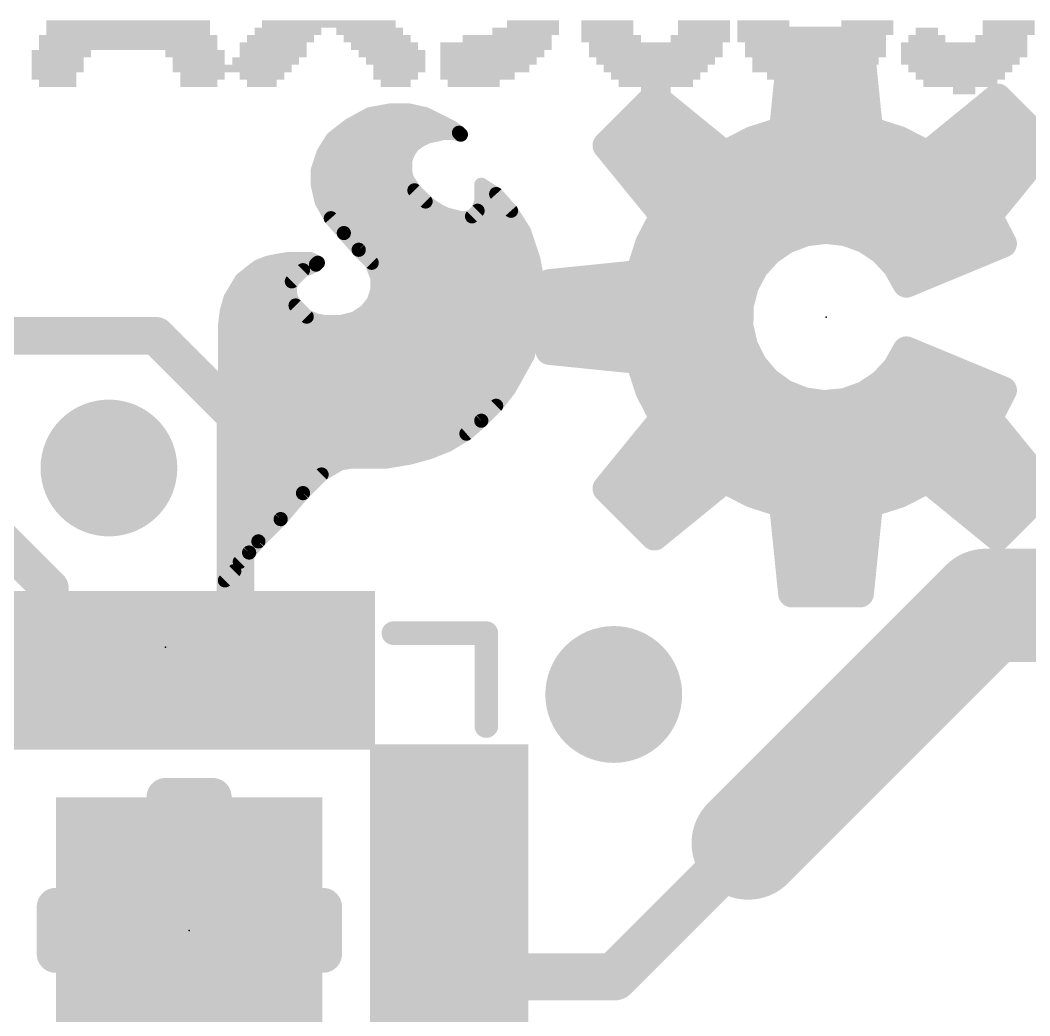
# Model space of a CAD drawing. Extents: x -34.3 to 52.3, y -19.6 to 20.4.
# Drawn here: x 8.23 to 13.67, y 9.7 to 15.06 of the extents above; entities that cross this region are included whole.
import ezdxf

# ---------------------------------------------------------------- set-up
doc = ezdxf.new("R2010")
doc.units = 0
for name, color, linetype in [('1', 12, 'CONTINUOUS'), ('18', 110, 'CONTINUOUS'), ('21', 253, 'CONTINUOUS'), ('22', 253, 'CONTINUOUS'), ('23', 53, 'CONTINUOUS'), ('24', 53, 'CONTINUOUS'), ('29', 253, 'CONTINUOUS'), ('41', 12, 'CONTINUOUS'), ('51', 253, 'CONTINUOUS')]:
    doc.layers.add(name, color=color, linetype=linetype)

# ---------------------------------------------------------------- blocks, each defined once
blk = doc.blocks.new('RECT')
blk.add_solid([(-0.5, -0.5), (0.5, -0.5), (-0.5, 0.5), (0.5, 0.5)])
blk = doc.blocks.new('ROUNDV')
at = {"const_width": 0.5}
blk.add_lwpolyline([(0, -0.25, 1), (0, 0.25, 1), (0, -0.25)], format="xyb", dxfattribs=at)

msp = doc.modelspace()

# ---------------------------------------------------------------- linework, layer by layer
at = {"layer": '1'}
for points, const_width in [([(6.5786, 13.3604), (8.9662, 13.3604)], 0.2032), ([(8.9662, 13.3604), (9.394, 12.9326)], 0.2032), ([(9.394, 12.9326), (9.394, 11.56)], 0.2032), ([(8.394, 12.0022), (8.1026, 12.2936)], 0.2032), ([(13.4339, 11.9099), (12.1539, 10.6299)], 0.6096), ([(17.78, 11.9099), (13.4339, 11.9099)], 0.6096), ([(8.394, 11.56), (8.394, 12.0022)], 0.2032), ([(12.1539, 10.6299), (11.434, 9.91)], 0.254), ([(11.434, 9.91), (10.544, 9.91)], 0.254)]:
    msp.add_lwpolyline(points, dxfattribs=dict(at, const_width=const_width))
for points, const_width in [([(9.0021, 13.3963, 1), (8.9303, 13.3245)], 0.1016), ([(8.9662, 13.3096, 1), (8.9662, 13.4112)], 0.1016), ([(9.4448, 12.9326, 1), (9.3432, 12.9326)], 0.1016), ([(9.3581, 12.8967, 1), (9.4299, 12.9685)], 0.1016), ([(13.4339, 12.0623, 1), (13.4339, 11.7575)], 0.3048), ([(13.5417, 11.8022, 1), (13.3262, 12.0177)], 0.3048), ([(8.4448, 12.0022, 1), (8.3432, 12.0022)], 0.1016), ([(8.3581, 11.9663, 1), (8.4299, 12.0381)], 0.1016), ([(8.3432, 11.56, 1), (8.4448, 11.56)], 0.1016), ([(9.3432, 11.56, 1), (9.4448, 11.56)], 0.1016), ([(12.0461, 10.7377, 1), (12.2617, 10.5221)], 0.3048), ([(12.1988, 10.585, 1), (12.109, 10.6748)], 0.127), ([(10.544, 9.9735, 1), (10.544, 9.8465)], 0.127), ([(11.3891, 9.9549, 1), (11.4789, 9.8651)], 0.127), ([(11.434, 9.8465, 1), (11.434, 9.9735)], 0.127)]:
    msp.add_lwpolyline(points, format="xyb", dxfattribs=dict(at, const_width=const_width))
at = {"layer": '21'}
for points, const_width in [([(10.117, 14.554), (10.007, 14.494)], 0.0762), ([(10.227, 14.574), (10.117, 14.554)], 0.0762), ([(10.1181, 14.5542), (10.4161, 14.5542)], 0.0762), ([(10.327, 14.574), (10.227, 14.574)], 0.0762), ([(10.417, 14.554), (10.327, 14.574)], 0.0762), ([(10.557, 14.484), (10.417, 14.554)], 0.0762), ([(10.007, 14.494), (9.917, 14.424)], 0.0762), ([(9.9864, 14.478), (10.565, 14.478)], 0.0762), ([(10.597, 14.454), (10.557, 14.484)], 0.0762), ([(9.917, 14.424), (9.867, 14.344)], 0.0762), ([(10.387, 14.414), (10.427, 14.434)], 0.0762), ([(10.427, 14.434), (10.477, 14.444)], 0.0762), ([(10.477, 14.444), (10.517, 14.454)], 0.0762), ([(10.517, 14.454), (10.577, 14.454)], 0.0762), ([(10.577, 14.454), (10.597, 14.444)], 0.0762), ([(10.607, 14.444), (10.597, 14.454)], 0.0762), ([(10.597, 14.444), (10.607, 14.444)], 0.0762), ([(9.9031, 14.4018), (10.3707, 14.4018)], 0.0762), ([(10.327, 14.354), (10.347, 14.384)], 0.0762), ([(10.347, 14.384), (10.387, 14.414)], 0.0762), ([(9.867, 14.344), (9.837, 14.254)], 0.0762), ([(9.8609, 14.3256), (10.3142, 14.3256)], 0.0762), ([(10.307, 14.304), (10.317, 14.334)], 0.0762), ([(10.317, 14.334), (10.327, 14.354)], 0.0762), ([(10.307, 14.244), (10.307, 14.304)], 0.0762), ([(9.837, 14.254), (9.837, 14.174)], 0.0762), ([(9.837, 14.2494), (10.307, 14.2494)], 0.0762), ([(10.317, 14.204), (10.307, 14.244)], 0.0762), ([(10.357, 14.144), (10.317, 14.204)], 0.0762), ([(9.837, 14.174), (9.857, 14.084)], 0.0762), ([(9.8372, 14.1732), (10.3375, 14.1732)], 0.0762), ([(10.717, 14.174), (10.717, 14.084)], 0.0762), ([(10.797, 14.124), (10.717, 14.174)], 0.0762), ([(10.717, 14.1732), (10.7183, 14.1732)], 0.0762), ([(9.8541, 14.097), (10.404, 14.097)], 0.0762), ([(10.417, 14.084), (10.357, 14.144)], 0.0762), ([(10.717, 14.097), (10.821, 14.097)], 0.0762), ([(10.877, 14.034), (10.797, 14.124)], 0.0762), ([(9.857, 14.084), (9.907, 13.994)], 0.0762), ([(10.457, 14.054), (10.417, 14.084)], 0.0762), ([(10.487, 14.034), (10.457, 14.054)], 0.0762), ([(10.707, 14.054), (10.697, 14.034)], 0.0762), ([(10.717, 14.084), (10.707, 14.054)], 0.0762), ([(9.8921, 14.0208), (10.5134, 14.0208)], 0.0762), ([(9.907, 13.994), (9.977, 13.914)], 0.0762), ([(10.527, 14.014), (10.487, 14.034)], 0.0762), ([(10.607, 13.994), (10.527, 14.014)], 0.0762), ([(10.637, 13.994), (10.607, 13.994)], 0.0762), ([(10.667, 14.004), (10.637, 13.994)], 0.0762), ([(10.697, 14.034), (10.667, 14.004)], 0.0762), ([(10.6838, 14.0208), (10.8854, 14.0208)], 0.0762), ([(10.947, 13.924), (10.877, 14.034)], 0.0762), ([(9.9502, 13.9446), (10.9339, 13.9446)], 0.0762), ([(9.977, 13.914), (10.057, 13.824)], 0.0762), ([(10.997, 13.774), (10.947, 13.924)], 0.0762), ([(10.0175, 13.8684), (10.9655, 13.8684)], 0.0762), ([(10.057, 13.824), (10.127, 13.754)], 0.0762), ([(9.677, 13.774), (9.617, 13.764)], 0.0762), ([(9.797, 13.774), (9.677, 13.774)], 0.0762), ([(9.837, 13.754), (9.797, 13.774)], 0.0762), ([(10.0888, 13.7922), (10.9909, 13.7922)], 0.0762), ([(11.027, 13.614), (10.997, 13.774)], 0.0762), ([(9.517, 13.734), (9.477, 13.704)], 0.0762), ([(9.493, 13.716), (9.763, 13.716)], 0.0762), ([(9.567, 13.754), (9.517, 13.734)], 0.0762), ([(9.617, 13.764), (9.567, 13.754)], 0.0762), ([(9.757, 13.714), (9.787, 13.724)], 0.0762), ([(9.787, 13.724), (9.827, 13.744)], 0.0762), ([(9.827, 13.744), (9.837, 13.754)], 0.0762), ([(10.127, 13.754), (10.157, 13.674)], 0.0762), ([(10.1413, 13.716), (11.0079, 13.716)], 0.0762), ([(9.427, 13.664), (9.367, 13.564)], 0.0762), ([(9.477, 13.704), (9.427, 13.664)], 0.0762), ([(9.697, 13.654), (9.757, 13.714)], 0.0762), ([(10.157, 13.674), (10.157, 13.604)], 0.0762), ([(9.4125, 13.6398), (9.6923, 13.6398)], 0.0762), ([(9.687, 13.624), (9.697, 13.654)], 0.0762), ([(9.687, 13.584), (9.687, 13.624)], 0.0762), ([(10.157, 13.6398), (11.0222, 13.6398)], 0.0762), ([(11.017, 13.444), (11.027, 13.614)], 0.0762), ([(9.367, 13.564), (9.347, 13.494)], 0.0762), ([(9.3669, 13.5636), (9.6938, 13.5636)], 0.0762), ([(9.697, 13.554), (9.687, 13.584)], 0.0762), ([(9.717, 13.524), (9.697, 13.554)], 0.0762), ([(10.157, 13.604), (10.137, 13.544)], 0.0762), ([(10.1435, 13.5636), (11.024, 13.5636)], 0.0762), ([(9.777, 13.464), (9.717, 13.524)], 0.0762), ([(10.137, 13.544), (10.097, 13.494)], 0.0762), ([(9.347, 13.494), (9.337, 13.414)], 0.0762), ([(9.3462, 13.4874), (9.7536, 13.4874)], 0.0762), ([(9.827, 13.444), (9.777, 13.464)], 0.0762), ([(9.877, 13.434), (9.827, 13.444)], 0.0762), ([(10.037, 13.454), (9.957, 13.434)], 0.0762), ([(10.097, 13.494), (10.037, 13.454)], 0.0762), ([(10.0871, 13.4874), (11.0196, 13.4874)], 0.0762), ([(10.967, 13.254), (11.017, 13.444)], 0.0762), ([(9.337, 13.414), (9.337, 12.044)], 0.0762), ([(9.337, 13.4112), (11.0084, 13.4112)], 0.0762), ([(9.957, 13.434), (9.877, 13.434)], 0.0762), ([(9.337, 13.335), (10.9883, 13.335)], 0.0762), ([(9.337, 13.2588), (10.9683, 13.2588)], 0.0762), ([(10.867, 13.074), (10.967, 13.254)], 0.0762), ([(9.337, 13.1826), (10.9273, 13.1826)], 0.0762), ([(9.337, 13.1064), (10.885, 13.1064)], 0.0762), ([(10.797, 12.984), (10.867, 13.074)], 0.0762), ([(9.337, 13.0302), (10.8329, 13.0302)], 0.0762), ([(9.337, 12.954), (10.767, 12.954)], 0.0762), ([(10.717, 12.904), (10.797, 12.984)], 0.0762), ([(10.637, 12.834), (10.717, 12.904)], 0.0762), ([(9.337, 12.8778), (10.6871, 12.8778)], 0.0762), ([(9.337, 12.8016), (10.583, 12.8016)], 0.0762), ([(10.537, 12.774), (10.637, 12.834)], 0.0762), ([(10.437, 12.734), (10.537, 12.774)], 0.0762), ([(9.337, 12.7254), (10.4055, 12.7254)], 0.0762), ([(9.957, 12.674), (10.017, 12.684)], 0.0762), ([(10.017, 12.684), (10.207, 12.684)], 0.0762), ([(10.207, 12.684), (10.327, 12.704)], 0.0762), ([(10.327, 12.704), (10.437, 12.734)], 0.0762), ([(9.337, 12.6492), (9.9157, 12.6492)], 0.0762), ([(9.857, 12.614), (9.957, 12.674)], 0.0762), ([(9.337, 12.573), (9.816, 12.573)], 0.0762), ([(9.757, 12.514), (9.857, 12.614)], 0.0762), ([(9.337, 12.4968), (9.7423, 12.4968)], 0.0762), ([(9.637, 12.374), (9.757, 12.514)], 0.0762), ([(9.337, 12.4206), (9.6769, 12.4206)], 0.0762), ([(9.517, 12.254), (9.637, 12.374)], 0.0762), ([(9.337, 12.3444), (9.6074, 12.3444)], 0.0762), ([(9.337, 12.2682), (9.5312, 12.2682)], 0.0762), ([(9.467, 12.194), (9.517, 12.254)], 0.0762), ([(9.417, 12.144), (9.467, 12.194)], 0.0762), ([(9.337, 12.192), (9.465, 12.192)], 0.0762), ([(9.387, 12.094), (9.417, 12.144)], 0.0762), ([(9.337, 12.1158), (9.4001, 12.1158)], 0.0762), ([(9.337, 12.044), (9.387, 12.094)], 0.0762), ([(10.744, 11.76), (10.244, 11.76)], 0.127), ([(10.744, 11.26), (10.744, 11.76)], 0.127)]:
    msp.add_lwpolyline(points, dxfattribs=dict(at, const_width=const_width))
for points, const_width in [([(10.1136, 14.5727, 1), (10.1204, 14.5353)], 0.0381), ([(10.1181, 14.5733, 1), (10.1181, 14.5352)], 0.0381), ([(10.1261, 14.5373, 1), (10.1079, 14.5707)], 0.0381), ([(10.227, 14.593, 1), (10.227, 14.5549)], 0.0381), ([(10.2304, 14.5553, 1), (10.2236, 14.5927)], 0.0381), ([(10.3311, 14.5926, 1), (10.3229, 14.5554)], 0.0381), ([(10.327, 14.5549, 1), (10.327, 14.593)], 0.0381), ([(10.4255, 14.571, 1), (10.4085, 14.537)], 0.0381), ([(10.4129, 14.5354, 1), (10.4211, 14.5726)], 0.0381), ([(10.4161, 14.5352, 1), (10.4161, 14.5733)], 0.0381), ([(9.9864, 14.4971, 1), (9.9864, 14.459)], 0.0381), ([(9.9979, 14.5107, 1), (10.0161, 14.4773)], 0.0381), ([(10.0187, 14.479, 1), (9.9953, 14.509)], 0.0381), ([(10.5684, 14.4992, 1), (10.5456, 14.4688)], 0.0381), ([(10.5485, 14.467, 1), (10.5655, 14.501)], 0.0381), ([(10.565, 14.459, 1), (10.565, 14.4971)], 0.0381), ([(9.9332, 14.4139, 1), (9.9008, 14.4341)], 0.0381), ([(10.4233, 14.4527, 1), (10.4307, 14.4153)], 0.0381), ([(10.4355, 14.417, 1), (10.4185, 14.451)], 0.0381), ([(10.4724, 14.4625, 1), (10.4816, 14.4255)], 0.0381), ([(10.4807, 14.4253, 1), (10.4733, 14.4627)], 0.0381), ([(10.517, 14.4731, 1), (10.517, 14.435)], 0.0381), ([(10.5216, 14.4355, 1), (10.5124, 14.4725)], 0.0381), ([(10.5855, 14.471, 1), (10.5685, 14.437)], 0.0381), ([(10.577, 14.435, 1), (10.577, 14.4731)], 0.0381), ([(10.6105, 14.4675, 1), (10.5835, 14.4405)], 0.0381), ([(10.597, 14.4631, 1), (10.597, 14.425)], 0.0381), ([(10.5856, 14.4388, 1), (10.6084, 14.4692)], 0.0381), ([(10.5885, 14.427, 1), (10.6055, 14.461)], 0.0381), ([(10.5935, 14.4305, 1), (10.6205, 14.4575)], 0.0381), ([(10.607, 14.425, 1), (10.607, 14.4631)], 0.0381), ([(9.9031, 14.4209, 1), (9.9031, 14.3828)], 0.0381), ([(9.9053, 14.439, 1), (9.9287, 14.409)], 0.0381), ([(10.3356, 14.3992, 1), (10.3584, 14.3688)], 0.0381), ([(10.3629, 14.3734, 1), (10.3311, 14.3946)], 0.0381), ([(10.3785, 14.431, 1), (10.3955, 14.397)], 0.0381), ([(10.3707, 14.3828, 1), (10.3707, 14.4209)], 0.0381), ([(10.3984, 14.3988, 1), (10.3756, 14.4292)], 0.0381), ([(9.8609, 14.3447, 1), (9.8609, 14.3066)], 0.0381), ([(9.8508, 14.3541, 1), (9.8832, 14.3339)], 0.0381), ([(9.8851, 14.338, 1), (9.8489, 14.35)], 0.0381), ([(10.3, 14.3425, 1), (10.334, 14.3255)], 0.0381), ([(10.3351, 14.328, 1), (10.2989, 14.34)], 0.0381), ([(10.3111, 14.3646, 1), (10.3429, 14.3434)], 0.0381), ([(10.344, 14.3455, 1), (10.31, 14.3625)], 0.0381), ([(10.3142, 14.3066, 1), (10.3142, 14.3447)], 0.0381), ([(10.2889, 14.31, 1), (10.3251, 14.298)], 0.0381), ([(10.3261, 14.304, 1), (10.288, 14.304)], 0.0381), ([(9.856, 14.254, 1), (9.8179, 14.254)], 0.0381), ([(9.837, 14.2685, 1), (9.837, 14.2304)], 0.0381), ([(9.8189, 14.26, 1), (9.8551, 14.248)], 0.0381), ([(10.3255, 14.2486, 1), (10.2885, 14.2394)], 0.0381), ([(10.288, 14.244, 1), (10.3261, 14.244)], 0.0381), ([(10.3329, 14.2146, 1), (10.3011, 14.1934)], 0.0381), ([(10.307, 14.2304, 1), (10.307, 14.2685)], 0.0381), ([(9.8179, 14.174, 1), (9.856, 14.174)], 0.0381), ([(9.8556, 14.1781, 1), (9.8184, 14.1699)], 0.0381), ([(9.8372, 14.1923, 1), (9.8372, 14.1542)], 0.0381), ([(10.2985, 14.1994, 1), (10.3355, 14.2086)], 0.0381), ([(10.3375, 14.1542, 1), (10.3375, 14.1923)], 0.0381), ([(10.7271, 14.1902, 1), (10.7069, 14.1578)], 0.0381), ([(10.717, 14.1923, 1), (10.717, 14.1542)], 0.0381), ([(10.7361, 14.174, 1), (10.698, 14.174)], 0.0381), ([(10.7183, 14.1542, 1), (10.7183, 14.1923)], 0.0381), ([(9.8541, 14.1161, 1), (9.8541, 14.078)], 0.0381), ([(10.3705, 14.1575, 1), (10.3435, 14.1305)], 0.0381), ([(10.3411, 14.1334, 1), (10.3729, 14.1546)], 0.0381), ([(10.404, 14.078, 1), (10.404, 14.1161)], 0.0381), ([(10.717, 14.1161, 1), (10.717, 14.078)], 0.0381), ([(10.8112, 14.1367, 1), (10.7828, 14.1113)], 0.0381), ([(10.7869, 14.1078, 1), (10.8071, 14.1402)], 0.0381), ([(10.821, 14.078, 1), (10.821, 14.1161)], 0.0381), ([(9.8737, 14.0933, 1), (9.8403, 14.0747)], 0.0381), ([(9.8384, 14.0799, 1), (9.8756, 14.0881)], 0.0381), ([(10.4284, 14.0992, 1), (10.4056, 14.0688)], 0.0381), ([(10.4035, 14.0705, 1), (10.4305, 14.0975)], 0.0381), ([(10.4676, 14.0699, 1), (10.4464, 14.0381)], 0.0381), ([(10.4456, 14.0388, 1), (10.4684, 14.0692)], 0.0381), ([(10.6889, 14.06, 1), (10.7251, 14.048)], 0.0381), ([(10.724, 14.0455, 1), (10.69, 14.0625)], 0.0381), ([(10.698, 14.084, 1), (10.7361, 14.084)], 0.0381), ([(10.7351, 14.078, 1), (10.6989, 14.09)], 0.0381), ([(9.8921, 14.0399, 1), (9.8921, 14.0018)], 0.0381), ([(9.9213, 14.0065, 1), (9.8927, 13.9815)], 0.0381), ([(10.4955, 14.051, 1), (10.4785, 14.017)], 0.0381), ([(10.4764, 14.0181, 1), (10.4976, 14.0499)], 0.0381), ([(10.5316, 14.0325, 1), (10.5224, 13.9955)], 0.0381), ([(10.5134, 14.0018, 1), (10.5134, 14.0399)], 0.0381), ([(10.5185, 13.997, 1), (10.5355, 14.031)], 0.0381), ([(10.607, 14.0131, 1), (10.607, 13.975)], 0.0381), ([(10.6024, 13.9755, 1), (10.6116, 14.0125)], 0.0381), ([(10.631, 14.0121, 1), (10.643, 13.9759)], 0.0381), ([(10.637, 13.975, 1), (10.637, 14.0131)], 0.0381), ([(10.6535, 14.0175, 1), (10.6805, 13.9905)], 0.0381), ([(10.673, 13.9859, 1), (10.661, 14.0221)], 0.0381), ([(10.6838, 14.0399, 1), (10.6838, 14.0018)], 0.0381), ([(10.68, 14.0425, 1), (10.714, 14.0255)], 0.0381), ([(10.7105, 14.0205, 1), (10.6835, 14.0475)], 0.0381), ([(10.8931, 14.0442, 1), (10.8609, 14.0238)], 0.0381), ([(10.8628, 14.0213, 1), (10.8912, 14.0467)], 0.0381), ([(10.8854, 14.0018, 1), (10.8854, 14.0399)], 0.0381), ([(9.8903, 13.9847, 1), (9.9237, 14.0033)], 0.0381), ([(9.9502, 13.9637, 1), (9.9502, 13.9256)], 0.0381), ([(10.9339, 13.9256, 1), (10.9339, 13.9637)], 0.0381), ([(9.9912, 13.9267, 1), (9.9628, 13.9013)], 0.0381), ([(9.9627, 13.9015, 1), (9.9913, 13.9265)], 0.0381), ([(10.9651, 13.93, 1), (10.9289, 13.918)], 0.0381), ([(10.9309, 13.9138, 1), (10.9631, 13.9342)], 0.0381), ([(10.0175, 13.8875, 1), (10.0175, 13.8494)], 0.0381), ([(10.0705, 13.8375, 1), (10.0435, 13.8105)], 0.0381), ([(10.9655, 13.8494, 1), (10.9655, 13.8875)], 0.0381), ([(9.677, 13.7931, 1), (9.677, 13.755)], 0.0381), ([(9.6801, 13.7552, 1), (9.6739, 13.7928)], 0.0381), ([(9.8055, 13.791, 1), (9.7885, 13.757)], 0.0381), ([(9.797, 13.755, 1), (9.797, 13.7931)], 0.0381), ([(10.0428, 13.8113, 1), (10.0712, 13.8367)], 0.0381), ([(10.0888, 13.8113, 1), (10.0888, 13.7732)], 0.0381), ([(11.0157, 13.7775, 1), (10.9783, 13.7705)], 0.0381), ([(10.9909, 13.7732, 1), (10.9909, 13.8113)], 0.0381), ([(9.493, 13.7351, 1), (9.493, 13.697)], 0.0381), ([(9.5099, 13.7517, 1), (9.5241, 13.7163)], 0.0381), ([(9.5284, 13.7188, 1), (9.5056, 13.7492)], 0.0381), ([(9.5633, 13.7727, 1), (9.5707, 13.7353)], 0.0381), ([(9.5741, 13.7363, 1), (9.5599, 13.7717)], 0.0381), ([(9.6139, 13.7828, 1), (9.6201, 13.7452)], 0.0381), ([(9.6207, 13.7453, 1), (9.6133, 13.7827)], 0.0381), ([(9.7705, 13.7005, 1), (9.7435, 13.7275)], 0.0381), ([(9.763, 13.697, 1), (9.763, 13.7351)], 0.0381), ([(9.7785, 13.741, 1), (9.7955, 13.707)], 0.0381), ([(9.793, 13.7059, 1), (9.781, 13.7421)], 0.0381), ([(9.8135, 13.7575, 1), (9.8405, 13.7305)], 0.0381), ([(9.8355, 13.727, 1), (9.8185, 13.761)], 0.0381), ([(9.8505, 13.7405, 1), (9.8235, 13.7675)], 0.0381), ([(9.8285, 13.737, 1), (9.8455, 13.771)], 0.0381), ([(10.1448, 13.7607, 1), (10.1092, 13.7473)], 0.0381), ([(10.1135, 13.7405, 1), (10.1405, 13.7675)], 0.0381), ([(10.1413, 13.7351, 1), (10.1413, 13.697)], 0.0381), ([(10.9789, 13.768, 1), (11.0151, 13.78)], 0.0381), ([(11.0079, 13.697, 1), (11.0079, 13.7351)], 0.0381), ([(9.4151, 13.6789, 1), (9.4389, 13.6491)], 0.0381), ([(9.4433, 13.6542, 1), (9.4107, 13.6738)], 0.0381), ([(9.4656, 13.7192, 1), (9.4884, 13.6888)], 0.0381), ([(9.4889, 13.6891, 1), (9.4651, 13.7189)], 0.0381), ([(9.751, 13.7321, 1), (9.763, 13.6959)], 0.0381), ([(10.1761, 13.674, 1), (10.138, 13.674)], 0.0381), ([(10.1392, 13.6673, 1), (10.1748, 13.6807)], 0.0381), ([(9.4125, 13.6589, 1), (9.4125, 13.6208)], 0.0381), ([(9.7061, 13.624, 1), (9.668, 13.624)], 0.0381), ([(9.6689, 13.63, 1), (9.7051, 13.618)], 0.0381), ([(9.6835, 13.6675, 1), (9.7105, 13.6405)], 0.0381), ([(9.7151, 13.648, 1), (9.6789, 13.66)], 0.0381), ([(9.6923, 13.6208, 1), (9.6923, 13.6589)], 0.0381), ([(10.157, 13.6589, 1), (10.157, 13.6208)], 0.0381), ([(11.046, 13.6129, 1), (11.008, 13.6151)], 0.0381), ([(11.0222, 13.6208, 1), (11.0222, 13.6589)], 0.0381), ([(9.3669, 13.5827, 1), (9.3669, 13.5446)], 0.0381), ([(9.3507, 13.5738, 1), (9.3833, 13.5542)], 0.0381), ([(9.3853, 13.5588, 1), (9.3487, 13.5692)], 0.0381), ([(9.7051, 13.59, 1), (9.6689, 13.578)], 0.0381), ([(9.668, 13.584, 1), (9.7061, 13.584)], 0.0381), ([(9.7129, 13.5646, 1), (9.6811, 13.5434)], 0.0381), ([(9.6938, 13.5446, 1), (9.6938, 13.5827)], 0.0381), ([(10.1435, 13.5827, 1), (10.1435, 13.5446)], 0.0381), ([(10.138, 13.604, 1), (10.1761, 13.604)], 0.0381), ([(10.1751, 13.598, 1), (10.1389, 13.61)], 0.0381), ([(11.0083, 13.6105, 1), (11.0457, 13.6175)], 0.0381), ([(11.024, 13.5446, 1), (11.024, 13.5827)], 0.0381), ([(9.6789, 13.548, 1), (9.7151, 13.56)], 0.0381), ([(9.7305, 13.5375, 1), (9.7035, 13.5105)], 0.0381), ([(9.7011, 13.5134, 1), (9.7329, 13.5346)], 0.0381), ([(10.1189, 13.55, 1), (10.1551, 13.538)], 0.0381), ([(10.1519, 13.5321, 1), (10.1221, 13.5559)], 0.0381), ([(9.3462, 13.5065, 1), (9.3462, 13.4684)], 0.0381), ([(9.3287, 13.4992, 1), (9.3653, 13.4888)], 0.0381), ([(9.3659, 13.4916, 1), (9.3281, 13.4964)], 0.0381), ([(9.7536, 13.4684, 1), (9.7536, 13.5065)], 0.0381), ([(9.7841, 13.4817, 1), (9.7699, 13.4463)], 0.0381), ([(9.7635, 13.4505, 1), (9.7905, 13.4775)], 0.0381), ([(9.8307, 13.4627, 1), (9.8233, 13.4253)], 0.0381), ([(9.8199, 13.4263, 1), (9.8341, 13.4617)], 0.0381), ([(10.0264, 13.4699, 1), (10.0476, 13.4381)], 0.0381), ([(10.0416, 13.4355, 1), (10.0324, 13.4725)], 0.0381), ([(10.0871, 13.5065, 1), (10.0871, 13.4684)], 0.0381), ([(10.0821, 13.5059, 1), (10.1119, 13.4821)], 0.0381), ([(10.1076, 13.4781, 1), (10.0864, 13.5099)], 0.0381), ([(11.0354, 13.4392, 1), (10.9986, 13.4488)], 0.0381), ([(11.0196, 13.4684, 1), (11.0196, 13.5065)], 0.0381), ([(9.356, 13.414, 1), (9.3179, 13.414)], 0.0381), ([(9.337, 13.4303, 1), (9.337, 13.3922)], 0.0381), ([(9.3181, 13.4164, 1), (9.3559, 13.4116)], 0.0381), ([(9.877, 13.4531, 1), (9.877, 13.415)], 0.0381), ([(9.8733, 13.4153, 1), (9.8807, 13.4527)], 0.0381), ([(9.9524, 13.4525, 1), (9.9616, 13.4155)], 0.0381), ([(9.957, 13.415, 1), (9.957, 13.4531)], 0.0381), ([(10.998, 13.4451, 1), (11.036, 13.4429)], 0.0381), ([(11.0084, 13.3922, 1), (11.0084, 13.4303)], 0.0381), ([(9.337, 13.3541, 1), (9.337, 13.316)], 0.0381), ([(10.9883, 13.316, 1), (10.9883, 13.3541)], 0.0381), ([(9.337, 13.2779, 1), (9.337, 13.2398)], 0.0381), ([(10.9486, 13.2588, 1), (10.9854, 13.2492)], 0.0381), ([(10.9837, 13.2447, 1), (10.9503, 13.2633)], 0.0381), ([(10.9683, 13.2398, 1), (10.9683, 13.2779)], 0.0381), ([(9.337, 13.2017, 1), (9.337, 13.1636)], 0.0381), ([(10.9273, 13.1636, 1), (10.9273, 13.2017)], 0.0381), ([(9.337, 13.1255, 1), (9.337, 13.0874)], 0.0381), ([(10.8503, 13.0833, 1), (10.8837, 13.0647)], 0.0381), ([(10.882, 13.0623, 1), (10.852, 13.0857)], 0.0381), ([(10.885, 13.0874, 1), (10.885, 13.1255)], 0.0381), ([(9.337, 13.0493, 1), (9.337, 13.0112)], 0.0381), ([(10.8329, 13.0112, 1), (10.8329, 13.0493)], 0.0381), ([(9.337, 12.9731, 1), (9.337, 12.935)], 0.0381), ([(10.767, 12.935, 1), (10.767, 12.9731)], 0.0381), ([(10.782, 12.9957, 1), (10.812, 12.9723)], 0.0381), ([(10.8105, 12.9705, 1), (10.7835, 12.9975)], 0.0381), ([(10.7295, 12.8897, 1), (10.7045, 12.9183)], 0.0381), ([(9.337, 12.8969, 1), (9.337, 12.8588)], 0.0381), ([(10.6871, 12.8588, 1), (10.6871, 12.8969)], 0.0381), ([(10.7035, 12.9175, 1), (10.7305, 12.8905)], 0.0381), ([(9.337, 12.8207, 1), (9.337, 12.7826)], 0.0381), ([(10.583, 12.7826, 1), (10.583, 12.8207)], 0.0381), ([(10.6245, 12.8483, 1), (10.6495, 12.8197)], 0.0381), ([(10.6468, 12.8177, 1), (10.6272, 12.8503)], 0.0381), ([(10.5272, 12.7903, 1), (10.5468, 12.7577)], 0.0381), ([(10.5441, 12.7563, 1), (10.5299, 12.7917)], 0.0381), ([(9.337, 12.7445, 1), (9.337, 12.7064)], 0.0381), ([(10.017, 12.7031, 1), (10.017, 12.665)], 0.0381), ([(10.0201, 12.6652, 1), (10.0139, 12.7028)], 0.0381), ([(10.2039, 12.7028, 1), (10.2101, 12.6652)], 0.0381), ([(10.207, 12.665, 1), (10.207, 12.7031)], 0.0381), ([(10.322, 12.7224, 1), (10.332, 12.6856)], 0.0381), ([(10.3301, 12.6852, 1), (10.3239, 12.7228)], 0.0381), ([(10.4055, 12.7064, 1), (10.4055, 12.7445)], 0.0381), ([(10.4299, 12.7517, 1), (10.4441, 12.7163)], 0.0381), ([(10.442, 12.7156, 1), (10.432, 12.7524)], 0.0381), ([(9.337, 12.6683, 1), (9.337, 12.6302)], 0.0381), ([(9.9157, 12.6302, 1), (9.9157, 12.6683)], 0.0381), ([(9.9539, 12.6928, 1), (9.9601, 12.6552)], 0.0381), ([(9.9668, 12.6577, 1), (9.9472, 12.6903)], 0.0381), ([(9.337, 12.5921, 1), (9.337, 12.554)], 0.0381), ([(9.816, 12.554, 1), (9.816, 12.5921)], 0.0381), ([(9.8472, 12.6303, 1), (9.8668, 12.5977)], 0.0381), ([(9.8705, 12.6005, 1), (9.8435, 12.6275)], 0.0381), ([(9.337, 12.5159, 1), (9.337, 12.4778)], 0.0381), ([(9.7435, 12.5275, 1), (9.7705, 12.5005)], 0.0381), ([(9.7423, 12.4778, 1), (9.7423, 12.5159)], 0.0381), ([(9.7715, 12.5016, 1), (9.7425, 12.5264)], 0.0381), ([(9.337, 12.4397, 1), (9.337, 12.4016)], 0.0381), ([(9.6769, 12.4016, 1), (9.6769, 12.4397)], 0.0381), ([(9.6225, 12.3864, 1), (9.6515, 12.3616)], 0.0381), ([(9.6505, 12.3605, 1), (9.6235, 12.3875)], 0.0381), ([(9.337, 12.3635, 1), (9.337, 12.3254)], 0.0381), ([(9.6074, 12.3254, 1), (9.6074, 12.3635)], 0.0381), ([(9.337, 12.2873, 1), (9.337, 12.2492)], 0.0381), ([(9.5035, 12.2675, 1), (9.5305, 12.2405)], 0.0381), ([(9.5316, 12.2418, 1), (9.5024, 12.2662)], 0.0381), ([(9.5312, 12.2492, 1), (9.5312, 12.2873)], 0.0381), ([(9.4805, 12.1805, 1), (9.4535, 12.2075)], 0.0381), ([(9.337, 12.2111, 1), (9.337, 12.173)], 0.0381), ([(9.4035, 12.1575, 1), (9.4305, 12.1305)], 0.0381), ([(9.4333, 12.1342, 1), (9.4007, 12.1538)], 0.0381), ([(9.4524, 12.2062, 1), (9.4816, 12.1818)], 0.0381), ([(9.465, 12.173, 1), (9.465, 12.2111)], 0.0381), ([(9.337, 12.1349, 1), (9.337, 12.0968)], 0.0381), ([(9.3707, 12.1038, 1), (9.4033, 12.0842)], 0.0381), ([(9.4005, 12.0805, 1), (9.3735, 12.1075)], 0.0381), ([(9.4001, 12.0968, 1), (9.4001, 12.1349)], 0.0381), ([(9.3235, 12.0575, 1), (9.3505, 12.0305)], 0.0381), ([(9.3179, 12.044, 1), (9.356, 12.044)], 0.0381), ([(10.244, 11.7918, 1), (10.244, 11.7282)], 0.0635), ([(10.7758, 11.76, 1), (10.7122, 11.76)], 0.0635), ([(10.744, 11.7282, 1), (10.744, 11.7918)], 0.0635), ([(10.7122, 11.26, 1), (10.7758, 11.26)], 0.0635)]:
    msp.add_lwpolyline(points, format="xyb", dxfattribs=dict(at, const_width=const_width))
at = {"layer": '22', "const_width": 0.15}
for points in [[(12.341, 14.4669), (12.3902, 14.9508)], [(12.3902, 14.9508), (12.7558, 14.9508)], [(12.7558, 14.9508), (12.805, 14.4669)], [(12.38, 14.85), (12.766, 14.85)], [(12.3647, 14.7), (12.7813, 14.7)], [(11.391, 14.3855), (11.6495, 14.644)], [(11.6495, 14.644), (12.0265, 14.3366)], [(13.1195, 14.3366), (13.4965, 14.644)], [(13.4965, 14.644), (13.755, 14.3855)], [(11.5555, 14.55), (11.7648, 14.55)], [(12.3494, 14.55), (12.7965, 14.55)], [(13.3812, 14.55), (13.5905, 14.55)], [(12.1783, 14.4148), (12.341, 14.4669)], [(12.805, 14.4669), (12.9677, 14.4148)], [(11.6984, 14.0085), (11.391, 14.3855)], [(11.4055, 14.4), (11.9487, 14.4)], [(12.0265, 14.3366), (12.1783, 14.4148)], [(12.1496, 14.4), (12.9964, 14.4)], [(12.9677, 14.4148), (13.1195, 14.3366)], [(13.1973, 14.4), (13.7405, 14.4)], [(13.755, 14.3855), (13.4476, 14.0085)], [(11.5015, 14.25), (13.6445, 14.25)], [(11.6238, 14.1), (13.5222, 14.1)], [(11.6202, 13.8567), (11.6984, 14.0085)], [(13.4476, 14.0085), (13.5258, 13.8567)], [(11.6683, 13.95), (13.4777, 13.95)], [(12.4616, 13.9173), (12.3566, 13.8778)], [(12.573, 13.9308), (12.4616, 13.9173)], [(12.6824, 13.9179), (12.573, 13.9308)], [(12.7858, 13.8797), (12.6824, 13.9179)], [(11.5681, 13.694), (11.6202, 13.8567)], [(12.3566, 13.8778), (12.264, 13.8144)], [(12.8775, 13.8185), (12.7858, 13.8797)], [(13.5258, 13.8567), (13.0061, 13.6414)], [(11.602, 13.8), (12.2511, 13.8)], [(12.264, 13.8144), (12.1891, 13.7309)], [(12.9523, 13.7376), (12.8775, 13.8185)], [(12.8946, 13.8), (13.3889, 13.8)], [(13.0061, 13.6414), (12.9523, 13.7376)], [(11.0842, 13.6448), (11.5681, 13.694)], [(12.1891, 13.7309), (12.1362, 13.6319)], [(11.0842, 13.2792), (11.0842, 13.6448)], [(11.1353, 13.65), (12.1459, 13.65)], [(12.1362, 13.6319), (12.1084, 13.5232)], [(13.0013, 13.65), (13.0269, 13.65)], [(12.1084, 13.5232), (12.1072, 13.411)], [(11.0842, 13.5), (12.1081, 13.5)], [(12.1072, 13.411), (12.1326, 13.3018)], [(11.0842, 13.35), (12.1214, 13.35)], [(12.1326, 13.3018), (12.1834, 13.2017)], [(11.5681, 13.23), (11.0842, 13.2792)], [(12.951, 13.1848), (13.0061, 13.2826)], [(13.0061, 13.2826), (13.5258, 13.0673)], [(11.6202, 13.0673), (11.5681, 13.23)], [(11.5777, 13.2), (12.1848, 13.2)], [(12.1834, 13.2017), (12.2564, 13.1165)], [(12.9596, 13.2), (13.2055, 13.2)], [(12.8743, 13.103), (12.951, 13.1848)], [(12.2564, 13.1165), (12.3476, 13.0511)], [(12.7803, 13.0417), (12.8743, 13.103)], [(11.6984, 12.9155), (11.6202, 13.0673)], [(11.6291, 13.05), (12.3505, 13.05)], [(12.3476, 13.0511), (12.4517, 13.0093)], [(12.6745, 13.0045), (12.7803, 13.0417)], [(12.7931, 13.05), (13.5169, 13.05)], [(13.5258, 13.0673), (13.4476, 12.9155)], [(12.4517, 13.0093), (12.5628, 12.9935)], [(12.5628, 12.9935), (12.6745, 13.0045)], [(11.391, 12.5385), (11.6984, 12.9155)], [(11.6858, 12.9), (13.4602, 12.9)], [(13.4476, 12.9155), (13.755, 12.5385)], [(11.5635, 12.75), (13.5825, 12.75)], [(11.4411, 12.6), (13.7049, 12.6)], [(11.6495, 12.28), (11.391, 12.5385)], [(12.0265, 12.5874), (11.6495, 12.28)], [(12.1783, 12.5092), (12.0265, 12.5874)], [(13.1195, 12.5874), (12.9677, 12.5092)], [(13.4965, 12.28), (13.1195, 12.5874)], [(13.755, 12.5385), (13.4965, 12.28)], [(12.341, 12.4571), (12.1783, 12.5092)], [(12.9677, 12.5092), (12.805, 12.4571)], [(11.4795, 12.45), (11.858, 12.45)], [(12.3902, 11.9732), (12.341, 12.4571)], [(12.3417, 12.45), (12.8043, 12.45)], [(12.805, 12.4571), (12.7558, 11.9732)], [(13.288, 12.45), (13.6665, 12.45)], [(11.6295, 12.3), (11.674, 12.3)], [(12.357, 12.3), (12.789, 12.3)], [(13.472, 12.3), (13.5165, 12.3)], [(12.3722, 12.15), (12.7738, 12.15)], [(12.3875, 12), (12.7585, 12)], [(12.7558, 11.9732), (12.3902, 11.9732)]]:
    msp.add_lwpolyline(points, dxfattribs=at)
at = {"layer": '22', "const_width": 0.075}
for points in [[(12.3902, 14.9883, 1), (12.3902, 14.9133)], [(12.4275, 14.947, 1), (12.3529, 14.9546)], [(12.7931, 14.9546, 1), (12.7185, 14.947)], [(12.7558, 14.9133, 1), (12.7558, 14.9883)], [(12.38, 14.8875, 1), (12.38, 14.8125)], [(12.766, 14.8125, 1), (12.766, 14.8875)], [(12.3647, 14.7375, 1), (12.3647, 14.6625)], [(12.7813, 14.6625, 1), (12.7813, 14.7375)], [(11.6732, 14.6731, 1), (11.6258, 14.6149)], [(11.676, 14.6175, 1), (11.623, 14.6705)], [(13.523, 14.6705, 1), (13.47, 14.6175)], [(13.5202, 14.6149, 1), (13.4728, 14.6731)], [(11.5555, 14.5875, 1), (11.5555, 14.5125)], [(11.7648, 14.5125, 1), (11.7648, 14.5875)], [(12.3494, 14.5875, 1), (12.3494, 14.5125)], [(12.7965, 14.5125, 1), (12.7965, 14.5875)], [(13.3812, 14.5875, 1), (13.3812, 14.5125)], [(13.5905, 14.5125, 1), (13.5905, 14.5875)], [(12.3524, 14.4312, 1), (12.3296, 14.5026)], [(12.8164, 14.5026, 1), (12.7936, 14.4312)], [(11.4201, 14.4092, 1), (11.3619, 14.3618)], [(11.4055, 14.4375, 1), (11.4055, 14.3625)], [(11.9487, 14.3625, 1), (11.9487, 14.4375)], [(12.1496, 14.4375, 1), (12.1496, 14.3625)], [(12.1669, 14.4505, 1), (12.1898, 14.3791)], [(12.1955, 14.3815, 1), (12.1612, 14.4482)], [(12.3037, 14.4707, 1), (12.3783, 14.4631)], [(12.7677, 14.4631, 1), (12.8423, 14.4707)], [(12.9848, 14.4482, 1), (12.9505, 14.3815)], [(12.9562, 14.3791, 1), (12.9791, 14.4505)], [(12.9964, 14.3625, 1), (12.9964, 14.4375)], [(13.1973, 14.4375, 1), (13.1973, 14.3625)], [(11.3645, 14.412, 1), (11.4175, 14.359)], [(12.0093, 14.3699, 1), (12.0437, 14.3033)], [(13.1023, 14.3033, 1), (13.1367, 14.3699)], [(12.0028, 14.3075, 1), (12.0502, 14.3657)], [(13.0958, 14.3657, 1), (13.1432, 14.3075)], [(11.5015, 14.2875, 1), (11.5015, 14.2125)], [(13.6445, 14.2125, 1), (13.6445, 14.2875)], [(11.6238, 14.1375, 1), (11.6238, 14.0625)], [(13.5222, 14.0625, 1), (13.5222, 14.1375)], [(11.7317, 13.9913, 1), (11.6651, 14.0257)], [(13.4809, 14.0257, 1), (13.4143, 13.9913)], [(11.6683, 13.9875, 1), (11.6683, 13.9125)], [(11.6693, 13.9848, 1), (11.7275, 14.0322)], [(13.4185, 14.0322, 1), (13.4767, 13.9848)], [(13.4777, 13.9125, 1), (13.4777, 13.9875)], [(12.4571, 13.9546, 1), (12.4661, 13.8801)], [(12.4748, 13.8823, 1), (12.4484, 13.9524)], [(12.5774, 13.968, 1), (12.5686, 13.8936)], [(12.5775, 13.8936, 1), (12.5685, 13.968)], [(12.6954, 13.953, 1), (12.6695, 13.8827)], [(12.678, 13.8806, 1), (12.6868, 13.9551)], [(11.6559, 13.8452, 1), (11.5845, 13.8681)], [(12.3434, 13.9129, 1), (12.3698, 13.8427)], [(12.3778, 13.8469, 1), (12.3354, 13.9088)], [(12.8067, 13.9109, 1), (12.765, 13.8485)], [(12.7729, 13.8445, 1), (12.7988, 13.9149)], [(13.5402, 13.8221, 1), (13.5114, 13.8913)], [(11.602, 13.8375, 1), (11.602, 13.7625)], [(11.5868, 13.8738, 1), (11.6535, 13.8395)], [(12.2428, 13.8454, 1), (12.2852, 13.7835)], [(12.2919, 13.7894, 1), (12.2361, 13.8395)], [(12.2511, 13.7625, 1), (12.2511, 13.8375)], [(12.905, 13.8439, 1), (12.8499, 13.793)], [(12.8566, 13.7873, 1), (12.8983, 13.8497)], [(12.8946, 13.8375, 1), (12.8946, 13.7625)], [(13.3889, 13.7625, 1), (13.3889, 13.8375)], [(13.4925, 13.8395, 1), (13.5591, 13.8739)], [(12.985, 13.7559, 1), (12.9195, 13.7192)], [(11.5719, 13.6567, 1), (11.5643, 13.7313)], [(12.1612, 13.7559, 1), (12.217, 13.7059)], [(12.2222, 13.7132, 1), (12.156, 13.7486)], [(12.9247, 13.7121, 1), (12.9798, 13.763)], [(11.1217, 13.6448, 1), (11.0467, 13.6448)], [(11.0804, 13.6821, 1), (11.088, 13.6075)], [(11.1353, 13.6875, 1), (11.1353, 13.6125)], [(11.5324, 13.7054, 1), (11.6038, 13.6826)], [(12.1726, 13.6226, 1), (12.0999, 13.6412)], [(12.1459, 13.6125, 1), (12.1459, 13.6875)], [(13.0013, 13.6875, 1), (13.0013, 13.6125)], [(12.9917, 13.676, 1), (13.0205, 13.6068)], [(13.0269, 13.6125, 1), (13.0269, 13.6875)], [(12.1032, 13.6496, 1), (12.1693, 13.6142)], [(12.9734, 13.6231, 1), (13.0388, 13.6597)], [(12.1459, 13.5228, 1), (12.0709, 13.5236)], [(11.0842, 13.5375, 1), (11.0842, 13.4625)], [(12.0721, 13.5325, 1), (12.1447, 13.5139)], [(12.1081, 13.4625, 1), (12.1081, 13.5375)], [(12.1437, 13.4195, 1), (12.0706, 13.4025)], [(12.0697, 13.4114, 1), (12.1447, 13.4106)], [(11.0842, 13.3875, 1), (11.0842, 13.3125)], [(12.1661, 13.3187, 1), (12.0992, 13.2848)], [(12.1214, 13.3125, 1), (12.1214, 13.3875)], [(11.088, 13.3165, 1), (11.0804, 13.2419)], [(12.0961, 13.2932, 1), (12.1692, 13.3103)], [(13.0205, 13.3172, 1), (12.9917, 13.248)], [(13.0388, 13.2642, 1), (12.9734, 13.301)], [(11.0467, 13.2792, 1), (11.1217, 13.2792)], [(11.6038, 13.2414, 1), (11.5324, 13.2186)], [(11.5777, 13.2375, 1), (11.5777, 13.1625)], [(11.5643, 13.1927, 1), (11.5719, 13.2673)], [(12.2118, 13.2261, 1), (12.1549, 13.1773)], [(12.1848, 13.1625, 1), (12.1848, 13.2375)], [(12.9596, 13.2375, 1), (12.9596, 13.1625)], [(13.2055, 13.1625, 1), (13.2055, 13.2375)], [(12.1499, 13.1847, 1), (12.2168, 13.2186)], [(12.9184, 13.2032, 1), (12.9837, 13.1664)], [(12.9784, 13.1592, 1), (12.9237, 13.2105)], [(12.2783, 13.147, 1), (12.2346, 13.086)], [(12.228, 13.0921, 1), (12.2849, 13.1409)], [(12.847, 13.1286, 1), (12.9017, 13.0773)], [(12.8948, 13.0715, 1), (12.8538, 13.1344)], [(11.6535, 13.0845, 1), (11.5868, 13.0502)], [(11.5845, 13.0559, 1), (11.6559, 13.0788)], [(11.6291, 13.0875, 1), (11.6291, 13.0125)], [(12.3616, 13.0859, 1), (12.3336, 13.0164)], [(12.3258, 13.0207, 1), (12.3695, 13.0816)], [(12.3505, 13.0125, 1), (12.3505, 13.0875)], [(12.7599, 13.0731, 1), (12.8008, 13.0102)], [(12.7931, 13.0875, 1), (12.7931, 13.0125)], [(12.7928, 13.0063, 1), (12.7679, 13.077)], [(13.5591, 13.0501, 1), (13.4925, 13.0845)], [(13.5114, 13.0327, 1), (13.5402, 13.1019)], [(13.5169, 13.0125, 1), (13.5169, 13.0875)], [(12.457, 13.0465, 1), (12.4464, 12.9722)], [(12.4378, 12.9745, 1), (12.4657, 13.0441)], [(12.5592, 13.0308, 1), (12.5665, 12.9561)], [(12.5575, 12.9563, 1), (12.5681, 13.0306)], [(12.662, 13.0398, 1), (12.6869, 12.9691)], [(12.6782, 12.9671, 1), (12.6708, 13.0418)], [(11.6858, 12.9375, 1), (11.6858, 12.8625)], [(11.6651, 12.8983, 1), (11.7317, 12.9327)], [(11.7275, 12.8918, 1), (11.6693, 12.9392)], [(13.4767, 12.9392, 1), (13.4185, 12.8918)], [(13.4143, 12.9327, 1), (13.4809, 12.8983)], [(13.4602, 12.8625, 1), (13.4602, 12.9375)], [(11.5635, 12.7875, 1), (11.5635, 12.7125)], [(13.5825, 12.7125, 1), (13.5825, 12.7875)], [(11.4411, 12.6375, 1), (11.4411, 12.5625)], [(13.7049, 12.5625, 1), (13.7049, 12.6375)], [(11.4175, 12.565, 1), (11.3645, 12.512)], [(12.0437, 12.6207, 1), (12.0093, 12.5541)], [(12.0502, 12.5583, 1), (12.0028, 12.6165)], [(13.1432, 12.6165, 1), (13.0958, 12.5583)], [(13.1367, 12.5541, 1), (13.1023, 12.6207)], [(11.3619, 12.5622, 1), (11.4201, 12.5148)], [(12.1898, 12.5449, 1), (12.1669, 12.4735)], [(12.1612, 12.4758, 1), (12.1955, 12.5425)], [(12.9505, 12.5425, 1), (12.9848, 12.4758)], [(12.9791, 12.4735, 1), (12.9562, 12.5449)], [(11.4795, 12.4875, 1), (11.4795, 12.4125)], [(11.858, 12.4125, 1), (11.858, 12.4875)], [(12.3783, 12.4609, 1), (12.3037, 12.4533)], [(12.3417, 12.4875, 1), (12.3417, 12.4125)], [(12.3296, 12.4214, 1), (12.3524, 12.4928)], [(12.7936, 12.4928, 1), (12.8164, 12.4214)], [(12.8423, 12.4533, 1), (12.7677, 12.4609)], [(12.8043, 12.4125, 1), (12.8043, 12.4875)], [(13.288, 12.4875, 1), (13.288, 12.4125)], [(13.6665, 12.4125, 1), (13.6665, 12.4875)], [(11.6295, 12.3375, 1), (11.6295, 12.2625)], [(11.6258, 12.3091, 1), (11.6732, 12.2509)], [(11.623, 12.2535, 1), (11.676, 12.3065)], [(11.674, 12.2625, 1), (11.674, 12.3375)], [(12.357, 12.3375, 1), (12.357, 12.2625)], [(12.789, 12.2625, 1), (12.789, 12.3375)], [(13.472, 12.3375, 1), (13.472, 12.2625)], [(13.47, 12.3065, 1), (13.523, 12.2535)], [(13.4728, 12.2509, 1), (13.5202, 12.3091)], [(13.5165, 12.2625, 1), (13.5165, 12.3375)], [(12.3722, 12.1875, 1), (12.3722, 12.1125)], [(12.7738, 12.1125, 1), (12.7738, 12.1875)], [(12.3875, 12.0375, 1), (12.3875, 11.9625)], [(12.7585, 11.9625, 1), (12.7585, 12.0375)], [(12.3902, 12.0107, 1), (12.3902, 11.9357)], [(12.3529, 11.9694, 1), (12.4275, 11.977)], [(12.7185, 11.977, 1), (12.7931, 11.9694)], [(12.7558, 11.9357, 1), (12.7558, 12.0107)]]:
    msp.add_lwpolyline(points, format="xyb", dxfattribs=at)
at = {"layer": '23'}
for p in [(9.017, 11.684), (9.144, 10.16)]:
    msp.add_point(p, dxfattribs=at)
at = {"layer": '24'}
msp.add_point((12.573, 13.462), dxfattribs=at)
at = {"layer": '41', "const_width": 0.2032}
for points in [[(9.017, 10.8788), (9.271, 10.8788)], [(8.4252, 10.287), (8.4252, 10.033)], [(9.8654, 10.287), (9.8654, 10.033)]]:
    msp.add_lwpolyline(points, dxfattribs=at)
at = {"layer": '41', "const_width": 0.1016}
for points in [[(9.017, 10.9296, 1), (9.017, 10.828)], [(9.271, 10.828, 1), (9.271, 10.9296)], [(8.476, 10.287, 1), (8.3744, 10.287)], [(9.9162, 10.287, 1), (9.8146, 10.287)], [(8.3744, 10.033, 1), (8.476, 10.033)], [(9.8146, 10.033, 1), (9.9162, 10.033)]]:
    msp.add_lwpolyline(points, format="xyb", dxfattribs=at)

# ---------------------------------------------------------------- block references
at = {"layer": '1', "rotation": 270}
for p, xscale, yscale in [((8.394, 11.56), 0.65, 0.3), ((8.894, 11.56), 0.65, 0.3), ((9.394, 11.56), 0.65, 0.3), ((9.894, 11.56), 0.65, 0.3), ((9.144, 10.16), 1.23, 1.23)]:
    msp.add_blockref('RECT', p, dxfattribs=dict(at, xscale=xscale, yscale=yscale))
at = {"layer": '1', "xscale": 0.65, "yscale": 0.3}
for p in [(10.544, 10.91), (10.544, 10.41), (10.544, 9.91)]:
    msp.add_blockref('RECT', p, dxfattribs=at)
at = {"layer": '18', "xscale": 0.7366, "yscale": 0.7366}
for p in [(8.7122, 12.6492), (8.7122, 12.6492), (11.43, 11.43), (11.43, 11.43), (9.144, 10.16), (9.144, 10.16)]:
    msp.add_blockref('ROUNDV', p, dxfattribs=at)
at = {"layer": '21', "yscale": 0.04}
for p, xscale in [((8.816, 15.04), 0.88), ((9.896, 15.04), 0.72), ((10.996, 15.04), 0.28), ((11.396, 15.04), 0.28), ((11.916, 15.04), 0.28), ((12.236, 15.04), 0.28), ((12.796, 15.04), 0.28), ((13.556, 15.04), 0.28), ((8.816, 15), 0.88), ((9.676, 15), 0.36), ((10.116, 15), 0.36), ((10.956, 15), 0.36), ((11.396, 15), 0.28), ((11.916, 15), 0.28), ((12.236, 15), 0.28), ((12.796, 15), 0.28), ((13.116, 15), 0.12), ((13.556, 15), 0.28), ((8.816, 14.96), 0.96), ((9.636, 14.96), 0.36), ((10.156, 14.96), 0.36), ((10.856, 14.96), 0.48), ((11.416, 14.96), 0.32), ((11.896, 14.96), 0.32), ((12.256, 14.96), 0.32), ((12.756, 14.96), 0.28), ((13.116, 14.96), 0.2), ((13.516, 14.96), 0.28), ((8.456, 14.88), 0.32), ((8.816, 14.92), 0.96), ((9.176, 14.88), 0.32), ((9.596, 14.92), 0.36), ((9.596, 14.88), 0.36), ((10.196, 14.92), 0.36), ((10.236, 14.88), 0.36), ((10.796, 14.92), 0.6), ((10.776, 14.88), 0.56), ((11.656, 14.92), 0.72), ((11.656, 14.88), 0.72), ((12.516, 14.92), 0.76), ((12.516, 14.88), 0.76), ((13.316, 14.92), 0.68), ((13.316, 14.88), 0.68), ((8.436, 14.84), 0.28), ((9.196, 14.84), 0.28), ((9.556, 14.84), 0.36), ((10.256, 14.84), 0.32), ((10.756, 14.84), 0.52), ((11.656, 14.84), 0.64), ((12.516, 14.84), 0.68), ((13.296, 14.84), 0.64), ((8.436, 14.8), 0.28), ((9.376, 14.8), 0.64), ((10.276, 14.8), 0.28), ((10.736, 14.8), 0.48), ((11.656, 14.8), 0.56), ((12.496, 14.8), 0.64), ((13.296, 14.8), 0.56), ((8.416, 14.76), 0.24), ((8.436, 14.72), 0.2), ((9.216, 14.76), 0.24), ((9.196, 14.72), 0.2), ((9.536, 14.76), 0.24), ((9.536, 14.72), 0.16), ((10.256, 14.76), 0.24), ((10.256, 14.72), 0.16), ((10.696, 14.76), 0.4), ((10.676, 14.72), 0.28), ((11.656, 14.76), 0.48), ((11.656, 14.72), 0.4), ((12.516, 14.76), 0.52), ((12.496, 14.72), 0.4), ((13.296, 14.76), 0.48), ((13.296, 14.72), 0.4), ((11.656, 14.68), 0.16), ((12.516, 14.68), 0.12), ((13.316, 14.68), 0.12)]:
    msp.add_blockref('RECT', p, dxfattribs=dict(at, xscale=xscale))
at = {"layer": '29', "rotation": 270}
for p, xscale, yscale in [((8.394, 11.56), 0.8532, 0.5032), ((8.894, 11.56), 0.8532, 0.5032), ((9.394, 11.56), 0.8532, 0.5032), ((9.894, 11.56), 0.8532, 0.5032), ((9.144, 10.16), 1.4332, 1.4332)]:
    msp.add_blockref('RECT', p, dxfattribs=dict(at, xscale=xscale, yscale=yscale))
at = {"layer": '29', "xscale": 0.8532, "yscale": 0.5032}
for p in [(10.544, 10.91), (10.544, 10.41), (10.544, 9.91)]:
    msp.add_blockref('RECT', p, dxfattribs=at)
at = {"layer": '51', "xscale": 0.4, "yscale": 0.25, "rotation": 90}
for p in [(8.394, 11.46), (8.894, 11.46), (9.394, 11.46), (9.894, 11.46)]:
    msp.add_blockref('RECT', p, dxfattribs=at)
at = {"layer": '51', "xscale": 0.4, "yscale": 0.25}
for p in [(10.444, 10.91), (10.444, 10.41), (10.444, 9.91)]:
    msp.add_blockref('RECT', p, dxfattribs=at)

doc.saveas('drawing.dxf')
